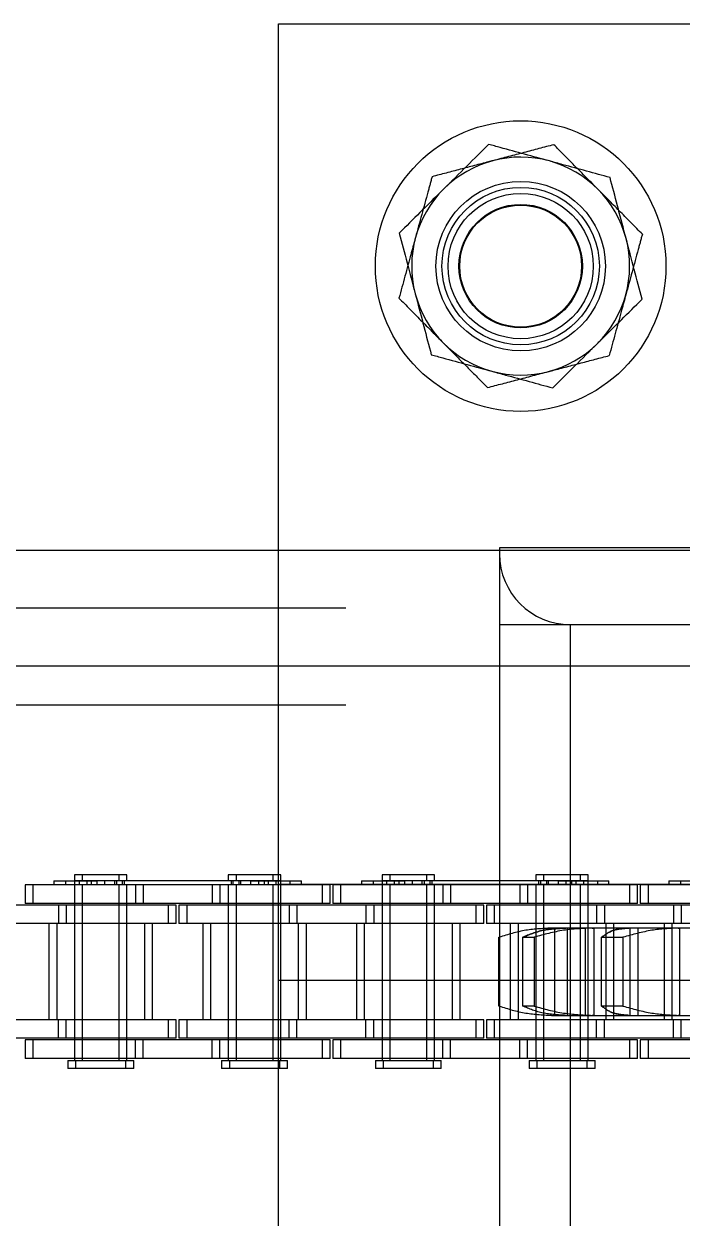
# Model space of a CAD drawing. Header units: metres. Extents: x 0 to 21025, y 0 to 14850.
# Drawn here: x 5680.5 to 5734.9, y 9281 to 9379.6 of the extents above; entities that cross this region are included whole.
import ezdxf

# ---------------------------------------------------------------- set-up
doc = ezdxf.new("R2010")
doc.units = ezdxf.units.M
doc.header["$LTSCALE"] = 25
doc.linetypes.add('HIDDEN2', pattern=[4.7625, 3.175, -1.5875])
doc.layers.add('SL4', color=4, linetype='Continuous')
doc.layers.add('ST1', color=7, linetype='HIDDEN2')

msp = doc.modelspace()

# ---------------------------------------------------------------- linework, layer by layer
at = {"layer": 'SL4'}
for p, q in [((5701.527, 9336.149), (5701.527, 9379.634)), ((5701.527, 9379.634), (5801.527, 9379.634)), ((6490.517, 9336.149), (5540.514, 9336.149)), ((5753.674, 9336.384), (5719.777, 9336.384)), ((5719.777, 9336.384), (5719.777, 9336.149)), ((5540.514, 9326.624), (6330.277, 9326.624))]:
    msp.add_line(p, q, dxfattribs=at)
for start, end in [(74.73852, 134.73852), (14.73852, 74.73852), (134.73852, 194.73852), (314.73852, 14.73852), (194.73852, 254.73852), (254.73852, 314.73852)]:
    msp.add_arc((5721.527, 9359.634), 9, start, end, dxfattribs=at)
for points, knots in [([(5718.883, 9369.684), (5718.283, 9369.09), (5717.073, 9367.891), (5715.823, 9366.652), (5715.192, 9366.027)], [0, 0, 0, 0, 0.495458, 1, 1, 1, 1]), ([(5723.896, 9368.316), (5722.532, 9368.688), (5720.835, 9369.151), (5719.203, 9369.597), (5718.883, 9369.684)], [0, 0, 0, 0, 0.803647, 1, 1, 1, 1]), ([(5728.909, 9366.948), (5727.619, 9367.3), (5725.965, 9367.751), (5724.269, 9368.214), (5723.896, 9368.316)], [0, 0, 0, 0, 0.779636, 1, 1, 1, 1]), ([(5730.231, 9361.923), (5730.199, 9362.042), (5729.962, 9362.944), (5729.514, 9364.645), (5729.112, 9366.176), (5728.909, 9366.948)], [0, 0, 0, 0, 0.07009, 0.530784, 1, 1, 1, 1]), ([(5715.192, 9366.027), (5715.104, 9365.94), (5714.442, 9365.283), (5713.193, 9364.045), (5712.068, 9362.931), (5711.501, 9362.369)], [0, 0, 0, 0, 0.07009, 0.530784, 1, 1, 1, 1]), ([(5711.501, 9362.369), (5711.716, 9361.553), (5712.149, 9359.906), (5712.597, 9358.203), (5712.823, 9357.344)], [0, 0, 0, 0, 0.495458, 1, 1, 1, 1]), ([(5731.552, 9356.898), (5731.338, 9357.714), (5730.904, 9359.361), (5730.457, 9361.064), (5730.231, 9361.923)], [0, 0, 0, 0, 0.495458, 1, 1, 1, 1]), ([(5712.823, 9357.344), (5712.854, 9357.225), (5713.091, 9356.323), (5713.539, 9354.622), (5713.942, 9353.091), (5714.145, 9352.319)], [0, 0, 0, 0, 0.07009, 0.530784, 1, 1, 1, 1]), ([(5727.862, 9353.241), (5727.949, 9353.327), (5728.612, 9353.984), (5729.861, 9355.222), (5730.985, 9356.336), (5731.552, 9356.898)], [0, 0, 0, 0, 0.07009, 0.530784, 1, 1, 1, 1]), ([(5724.171, 9349.583), (5724.77, 9350.177), (5725.98, 9351.376), (5727.23, 9352.615), (5727.862, 9353.241)], [0, 0, 0, 0, 0.495458, 1, 1, 1, 1]), ([(5714.145, 9352.319), (5714.465, 9352.231), (5716.097, 9351.786), (5717.794, 9351.323), (5719.158, 9350.951)], [0, 0, 0, 0, 0.196353, 1, 1, 1, 1]), ([(5719.158, 9350.951), (5719.531, 9350.849), (5721.227, 9350.386), (5722.881, 9349.935), (5724.171, 9349.583)], [0, 0, 0, 0, 0.2203639, 1, 1, 1, 1])]:
    msp.add_open_spline(points, degree=3, knots=knots, dxfattribs=at)
at = {"layer": 'ST1'}
for p, q in [((5701.527, 9261.149), (5701.527, 9336.149)), ((5719.777, 9336.149), (5719.777, 9261.149)), ((6540.514, 9331.386), (5540.514, 9331.386)), ((5719.777, 9330.034), (5725.627, 9330.034)), ((5725.627, 9330.034), (5725.627, 9052.734)), ((5725.627, 9330.034), (5771.077, 9330.034)), ((5540.514, 9326.624), (6330.277, 9326.624)), ((6540.514, 9323.386), (5540.514, 9323.386)), ((5688.373, 9309.384), (5684.683, 9309.384)), ((5684.683, 9309.384), (5684.683, 9308.91)), ((5685.322, 9309.384), (5685.322, 9308.91)), ((5689.012, 9309.384), (5688.373, 9309.384)), ((5688.373, 9308.91), (5688.373, 9309.384)), ((5689.012, 9308.91), (5689.012, 9309.384)), ((5701.073, 9309.384), (5697.383, 9309.384)), ((5697.383, 9309.384), (5697.383, 9308.91)), ((5698.022, 9309.384), (5698.022, 9308.91)), ((5701.712, 9309.384), (5701.073, 9309.384)), ((5701.073, 9308.91), (5701.073, 9309.384)), ((5701.712, 9308.91), (5701.712, 9309.384)), ((5713.773, 9309.384), (5710.083, 9309.384)), ((5710.083, 9309.384), (5710.083, 9308.91)), ((5710.722, 9309.384), (5710.722, 9308.91)), ((5714.412, 9309.384), (5713.773, 9309.384)), ((5713.773, 9308.91), (5713.773, 9309.384)), ((5714.412, 9308.91), (5714.412, 9309.384)), ((5726.473, 9309.384), (5722.783, 9309.384)), ((5722.783, 9309.384), (5722.783, 9308.91)), ((5723.422, 9309.384), (5723.422, 9308.91)), ((5727.112, 9309.384), (5726.473, 9309.384)), ((5726.473, 9308.91), (5726.473, 9309.384)), ((5727.112, 9308.91), (5727.112, 9309.384)), ((5689.703, 9308.541), (5680.608, 9308.541)), ((5680.608, 9308.541), (5680.608, 9307.021)), ((5681.247, 9308.541), (5681.247, 9307.021)), ((5682.976, 9308.873), (5686.528, 9308.873)), ((5682.976, 9308.873), (5682.976, 9308.541)), ((5683.937, 9308.873), (5683.937, 9308.541)), ((5684.683, 9308.91), (5688.373, 9308.91)), ((5684.683, 9308.873), (5684.683, 9307.021)), ((5684.683, 9308.541), (5684.683, 9294.042)), ((5685.052, 9308.91), (5685.052, 9308.541)), ((5685.322, 9308.541), (5685.322, 9307.021)), ((5685.322, 9308.541), (5685.322, 9294.042)), ((5685.691, 9308.91), (5685.691, 9308.541)), ((5686.06, 9308.873), (5686.06, 9308.541)), ((5686.528, 9308.873), (5686.528, 9308.541)), ((5699.228, 9308.873), (5686.528, 9308.873)), ((5687.167, 9308.873), (5687.167, 9308.541)), ((5688.004, 9308.541), (5688.004, 9308.91)), ((5688.147, 9308.873), (5688.147, 9308.541)), ((5688.373, 9308.91), (5689.012, 9308.91)), ((5688.373, 9307.021), (5688.373, 9308.541)), ((5688.373, 9294.042), (5688.373, 9308.541)), ((5688.643, 9308.541), (5688.643, 9308.91)), ((5688.786, 9308.873), (5688.786, 9308.541)), ((5689.012, 9307.021), (5689.012, 9308.541)), ((5689.012, 9294.042), (5689.012, 9308.541)), ((5689.703, 9308.541), (5689.703, 9307.021)), ((5696.053, 9308.541), (5689.703, 9308.541)), ((5690.342, 9308.541), (5690.342, 9307.021)), ((5696.053, 9308.541), (5696.053, 9307.021)), ((5705.148, 9308.541), (5696.053, 9308.541)), ((5696.692, 9308.541), (5696.692, 9307.021)), ((5697.383, 9308.91), (5701.073, 9308.91)), ((5697.383, 9308.541), (5697.383, 9307.021)), ((5697.383, 9308.541), (5697.383, 9294.042)), ((5697.609, 9308.873), (5697.609, 9308.541)), ((5697.752, 9308.91), (5697.752, 9308.541)), ((5698.022, 9308.541), (5698.022, 9307.021)), ((5698.022, 9308.541), (5698.022, 9294.042)), ((5698.248, 9308.873), (5698.248, 9308.541)), ((5698.391, 9308.91), (5698.391, 9308.541)), ((5699.228, 9308.873), (5699.228, 9308.541)), ((5699.228, 9308.873), (5702.459, 9308.873)), ((5699.867, 9308.873), (5699.867, 9308.541)), ((5700.335, 9308.873), (5700.335, 9308.541)), ((5700.704, 9308.541), (5700.704, 9308.91)), ((5701.073, 9308.91), (5701.712, 9308.91)), ((5701.073, 9307.021), (5701.073, 9308.541)), ((5701.073, 9294.042), (5701.073, 9308.541)), ((5701.343, 9308.541), (5701.343, 9308.91)), ((5701.527, 9308.604), (6002.556, 9308.604)), ((5701.712, 9307.021), (5701.712, 9308.873)), ((5701.712, 9294.042), (5701.712, 9308.541)), ((5702.459, 9308.873), (5703.419, 9308.873)), ((5702.459, 9308.873), (5702.459, 9308.541)), ((5703.419, 9308.541), (5703.419, 9308.873)), ((5705.787, 9308.541), (5705.148, 9308.541)), ((5705.148, 9307.021), (5705.148, 9308.541)), ((5705.787, 9307.021), (5705.787, 9308.541)), ((5715.103, 9308.541), (5706.008, 9308.541)), ((5706.008, 9308.541), (5706.008, 9307.021)), ((5706.647, 9308.541), (5706.647, 9307.021)), ((5708.376, 9308.873), (5711.928, 9308.873)), ((5708.376, 9308.873), (5708.376, 9308.541)), ((5709.337, 9308.873), (5709.337, 9308.541)), ((5710.083, 9308.91), (5713.773, 9308.91)), ((5710.083, 9308.873), (5710.083, 9307.021)), ((5710.083, 9308.541), (5710.083, 9294.042)), ((5710.452, 9308.91), (5710.452, 9308.541)), ((5710.722, 9308.541), (5710.722, 9307.021)), ((5710.722, 9308.541), (5710.722, 9294.042)), ((5711.091, 9308.91), (5711.091, 9308.541)), ((5711.46, 9308.873), (5711.46, 9308.541)), ((5711.928, 9308.873), (5711.928, 9308.541)), ((5724.628, 9308.873), (5711.928, 9308.873)), ((5712.567, 9308.873), (5712.567, 9308.541)), ((5713.404, 9308.541), (5713.404, 9308.91)), ((5713.547, 9308.873), (5713.547, 9308.541)), ((5713.773, 9308.91), (5714.412, 9308.91)), ((5713.773, 9307.021), (5713.773, 9308.541)), ((5713.773, 9294.042), (5713.773, 9308.541)), ((5714.043, 9308.541), (5714.043, 9308.91)), ((5714.186, 9308.873), (5714.186, 9308.541)), ((5714.412, 9307.021), (5714.412, 9308.541)), ((5714.412, 9294.042), (5714.412, 9308.541)), ((5715.103, 9308.541), (5715.103, 9307.021)), ((5721.453, 9308.541), (5715.103, 9308.541)), ((5715.742, 9308.541), (5715.742, 9307.021)), ((5721.453, 9308.541), (5721.453, 9307.021)), ((5730.548, 9308.541), (5721.453, 9308.541)), ((5722.092, 9308.541), (5722.092, 9307.021)), ((5722.783, 9308.91), (5726.473, 9308.91)), ((5722.783, 9308.541), (5722.783, 9307.021)), ((5722.783, 9308.541), (5722.783, 9294.042)), ((5723.009, 9308.873), (5723.009, 9308.541)), ((5723.152, 9308.91), (5723.152, 9308.541)), ((5723.422, 9308.541), (5723.422, 9307.021)), ((5723.422, 9308.541), (5723.422, 9294.042)), ((5723.648, 9308.873), (5723.648, 9308.541)), ((5723.791, 9308.91), (5723.791, 9308.541)), ((5724.628, 9308.873), (5724.628, 9308.541)), ((5724.628, 9308.873), (5727.859, 9308.873)), ((5725.267, 9308.873), (5725.267, 9308.541)), ((5725.735, 9308.873), (5725.735, 9308.541)), ((5726.104, 9308.541), (5726.104, 9308.91)), ((5726.473, 9308.91), (5727.112, 9308.91)), ((5726.473, 9307.021), (5726.473, 9308.541)), ((5726.473, 9294.042), (5726.473, 9308.541)), ((5726.743, 9308.541), (5726.743, 9308.91)), ((5727.112, 9307.021), (5727.112, 9308.873)), ((5727.112, 9294.042), (5727.112, 9308.541)), ((5727.859, 9308.873), (5728.819, 9308.873)), ((5727.859, 9308.873), (5727.859, 9308.541)), ((5728.819, 9308.541), (5728.819, 9308.873)), ((5731.187, 9308.541), (5730.548, 9308.541)), ((5730.548, 9307.021), (5730.548, 9308.541)), ((5731.187, 9307.021), (5731.187, 9308.541)), ((5740.503, 9308.541), (5731.408, 9308.541)), ((5731.408, 9308.541), (5731.408, 9307.021)), ((5732.047, 9308.541), (5732.047, 9307.021)), ((5733.776, 9308.873), (5737.328, 9308.873)), ((5733.776, 9308.873), (5733.776, 9308.541)), ((5734.737, 9308.873), (5734.737, 9308.541)), ((5683.353, 9306.869), (5677.003, 9306.869)), ((5689.703, 9307.021), (5680.608, 9307.021)), ((5683.353, 9306.869), (5683.353, 9305.349)), ((5692.448, 9306.869), (5683.353, 9306.869)), ((5683.992, 9306.869), (5683.992, 9305.349)), ((5684.683, 9306.869), (5684.683, 9305.349)), ((5685.322, 9306.869), (5685.322, 9305.349)), ((5688.373, 9305.349), (5688.373, 9306.869)), ((5689.012, 9305.349), (5689.012, 9306.869)), ((5696.053, 9307.021), (5689.703, 9307.021)), ((5693.087, 9306.869), (5692.448, 9306.869)), ((5692.448, 9305.349), (5692.448, 9306.869)), ((5693.087, 9305.349), (5693.087, 9306.869)), ((5702.403, 9306.869), (5693.308, 9306.869)), ((5693.308, 9306.869), (5693.308, 9305.349)), ((5693.947, 9306.869), (5693.947, 9305.349)), ((5705.148, 9307.021), (5696.053, 9307.021)), ((5697.383, 9306.869), (5697.383, 9305.349)), ((5698.022, 9306.869), (5698.022, 9305.349)), ((5701.073, 9305.349), (5701.073, 9306.869)), ((5701.712, 9305.349), (5701.712, 9306.869)), ((5702.403, 9306.869), (5702.403, 9305.349)), ((5708.753, 9306.869), (5702.403, 9306.869)), ((5703.042, 9306.869), (5703.042, 9305.349)), ((5705.787, 9307.021), (5705.148, 9307.021)), ((5715.103, 9307.021), (5706.008, 9307.021)), ((5708.753, 9306.869), (5708.753, 9305.349)), ((5717.848, 9306.869), (5708.753, 9306.869)), ((5709.392, 9306.869), (5709.392, 9305.349)), ((5710.083, 9306.869), (5710.083, 9305.349)), ((5710.722, 9306.869), (5710.722, 9305.349)), ((5713.773, 9305.349), (5713.773, 9306.869)), ((5714.412, 9305.349), (5714.412, 9306.869)), ((5721.453, 9307.021), (5715.103, 9307.021)), ((5718.487, 9306.869), (5717.848, 9306.869)), ((5717.848, 9305.349), (5717.848, 9306.869)), ((5718.487, 9305.349), (5718.487, 9306.869)), ((5727.803, 9306.869), (5718.708, 9306.869)), ((5718.708, 9306.869), (5718.708, 9305.349)), ((5719.347, 9306.869), (5719.347, 9305.349)), ((5730.548, 9307.021), (5721.453, 9307.021)), ((5722.783, 9306.869), (5722.783, 9305.349)), ((5723.422, 9306.869), (5723.422, 9305.349)), ((5726.473, 9305.349), (5726.473, 9306.869)), ((5727.112, 9305.349), (5727.112, 9306.869)), ((5727.803, 9306.869), (5727.803, 9305.349)), ((5734.153, 9306.869), (5727.803, 9306.869)), ((5728.442, 9306.869), (5728.442, 9305.349)), ((5731.187, 9307.021), (5730.548, 9307.021)), ((5740.503, 9307.021), (5731.408, 9307.021)), ((5734.153, 9306.869), (5734.153, 9305.349)), ((5743.248, 9306.869), (5734.153, 9306.869)), ((5734.792, 9306.869), (5734.792, 9305.349)), ((5683.353, 9305.349), (5677.003, 9305.349)), ((5682.568, 9305.349), (5682.568, 9297.419)), ((5683.207, 9305.349), (5683.207, 9297.419)), ((5692.448, 9305.349), (5683.353, 9305.349)), ((5684.683, 9305.349), (5684.683, 9297.419)), ((5685.322, 9305.349), (5685.322, 9297.419)), ((5688.373, 9297.419), (5688.373, 9305.349)), ((5689.012, 9297.419), (5689.012, 9305.349)), ((5690.488, 9297.419), (5690.488, 9305.349)), ((5691.127, 9297.419), (5691.127, 9305.349)), ((5693.087, 9305.349), (5692.448, 9305.349)), ((5702.403, 9305.349), (5693.308, 9305.349)), ((5695.268, 9305.349), (5695.268, 9297.419)), ((5695.907, 9305.349), (5695.907, 9297.419)), ((5697.383, 9305.349), (5697.383, 9297.419)), ((5698.022, 9305.349), (5698.022, 9297.419)), ((5701.073, 9297.419), (5701.073, 9305.349)), ((5701.712, 9297.419), (5701.712, 9305.349)), ((5708.753, 9305.349), (5702.403, 9305.349)), ((5703.188, 9297.419), (5703.188, 9305.349)), ((5703.827, 9297.419), (5703.827, 9305.349)), ((5707.968, 9305.349), (5707.968, 9297.419)), ((5708.607, 9305.349), (5708.607, 9297.419)), ((5717.848, 9305.349), (5708.753, 9305.349)), ((5710.083, 9305.349), (5710.083, 9297.419)), ((5710.722, 9305.349), (5710.722, 9297.419)), ((5713.773, 9297.419), (5713.773, 9305.349)), ((5714.412, 9297.419), (5714.412, 9305.349)), ((5715.888, 9297.419), (5715.888, 9305.349)), ((5716.527, 9297.419), (5716.527, 9305.349)), ((5718.487, 9305.349), (5717.848, 9305.349)), ((5727.803, 9305.349), (5718.708, 9305.349)), ((5720.668, 9305.349), (5720.668, 9297.419)), ((5721.307, 9305.349), (5721.307, 9297.419)), ((5722.783, 9305.349), (5722.783, 9297.419)), ((5723.422, 9305.349), (5723.422, 9297.419)), ((5723.587, 9304.98), (5724.067, 9304.989)), ((5724.208, 9304.989), (5724.067, 9304.989)), ((5724.334, 9304.989), (5724.208, 9304.989)), ((5724.208, 9304.989), (5724.334, 9304.989)), ((5724.334, 9304.989), (5724.334, 9297.779)), ((5725.264, 9304.989), (5724.334, 9304.989)), ((5727.429, 9304.989), (5725.264, 9304.989)), ((5725.373, 9304.989), (5725.373, 9297.779)), ((5726.473, 9297.419), (5726.473, 9305.349)), ((5726.871, 9297.779), (5726.871, 9304.989)), ((5727.112, 9297.419), (5727.112, 9305.349)), ((5727.557, 9304.989), (5727.429, 9304.989)), ((5727.429, 9304.989), (5727.557, 9304.989)), ((5727.557, 9304.989), (5727.557, 9297.779)), ((5730.471, 9304.989), (5727.557, 9304.989)), ((5734.153, 9305.349), (5727.803, 9305.349)), ((5728.588, 9297.419), (5728.588, 9305.349)), ((5729.227, 9297.419), (5729.227, 9305.349)), ((5734.54, 9304.989), (5730.471, 9304.989)), ((5730.549, 9304.989), (5730.549, 9297.779)), ((5731.218, 9297.779), (5731.218, 9304.989)), ((5733.368, 9305.349), (5733.368, 9297.419)), ((5734.007, 9305.349), (5734.007, 9297.419)), ((5743.248, 9305.349), (5734.153, 9305.349)), ((5734.655, 9304.989), (5734.54, 9304.989)), ((5734.54, 9304.989), (5734.655, 9304.989)), ((5734.655, 9304.989), (5734.655, 9297.779)), ((5739.2, 9304.989), (5734.655, 9304.989)), ((5719.734, 9304.227), (5719.758, 9304.227)), ((5719.734, 9298.541), (5719.734, 9304.227)), ((5719.758, 9304.227), (5719.758, 9298.541)), ((5721.696, 9304.227), (5722.634, 9304.227)), ((5721.696, 9298.541), (5721.696, 9304.227)), ((5722.634, 9304.227), (5722.634, 9298.541)), ((5728.215, 9304.227), (5729.978, 9304.227)), ((5728.215, 9298.541), (5728.215, 9304.227)), ((5729.978, 9304.227), (5729.978, 9298.541)), ((6000.326, 9300.666), (5701.527, 9300.666)), ((5719.758, 9298.541), (5719.734, 9298.541)), ((5722.634, 9298.541), (5721.696, 9298.541)), ((5729.978, 9298.541), (5728.215, 9298.541)), ((5724.067, 9297.779), (5724.208, 9297.779)), ((5724.208, 9297.779), (5724.334, 9297.779)), ((5724.334, 9297.779), (5724.208, 9297.779)), ((5724.334, 9297.779), (5725.264, 9297.779)), ((5725.264, 9297.779), (5727.429, 9297.779)), ((5727.429, 9297.779), (5727.557, 9297.779)), ((5727.557, 9297.779), (5727.429, 9297.779)), ((5727.557, 9297.779), (5730.471, 9297.779)), ((5730.471, 9297.779), (5734.54, 9297.779)), ((5734.54, 9297.779), (5734.655, 9297.779)), ((5734.655, 9297.779), (5734.54, 9297.779)), ((5734.655, 9297.779), (5739.2, 9297.779)), ((5683.353, 9297.419), (5677.003, 9297.419)), ((5683.353, 9295.899), (5683.353, 9297.419)), ((5692.448, 9297.419), (5683.353, 9297.419)), ((5683.992, 9295.899), (5683.992, 9297.419)), ((5684.683, 9297.419), (5684.683, 9295.899)), ((5685.322, 9297.419), (5685.322, 9295.899)), ((5688.373, 9295.899), (5688.373, 9297.419)), ((5689.012, 9295.899), (5689.012, 9297.419)), ((5693.087, 9297.419), (5692.448, 9297.419)), ((5692.448, 9295.899), (5692.448, 9297.419)), ((5693.087, 9295.899), (5693.087, 9297.419)), ((5702.403, 9297.419), (5693.308, 9297.419)), ((5693.308, 9297.419), (5693.308, 9295.899)), ((5693.947, 9297.419), (5693.947, 9295.899)), ((5697.383, 9297.419), (5697.383, 9295.899)), ((5698.022, 9297.419), (5698.022, 9295.899)), ((5701.073, 9295.899), (5701.073, 9297.419)), ((5701.712, 9295.899), (5701.712, 9297.419)), ((5702.403, 9295.899), (5702.403, 9297.419)), ((5708.753, 9297.419), (5702.403, 9297.419)), ((5703.042, 9295.899), (5703.042, 9297.419)), ((5708.753, 9295.899), (5708.753, 9297.419)), ((5717.848, 9297.419), (5708.753, 9297.419)), ((5709.392, 9295.899), (5709.392, 9297.419)), ((5710.083, 9297.419), (5710.083, 9295.899)), ((5710.722, 9297.419), (5710.722, 9295.899)), ((5713.773, 9295.899), (5713.773, 9297.419)), ((5714.412, 9295.899), (5714.412, 9297.419)), ((5718.487, 9297.419), (5717.848, 9297.419)), ((5717.848, 9295.899), (5717.848, 9297.419)), ((5718.487, 9295.899), (5718.487, 9297.419)), ((5727.803, 9297.419), (5718.708, 9297.419)), ((5718.708, 9297.419), (5718.708, 9295.899)), ((5719.347, 9297.419), (5719.347, 9295.899)), ((5722.783, 9297.419), (5722.783, 9295.899)), ((5723.422, 9297.419), (5723.422, 9295.899)), ((5726.473, 9295.899), (5726.473, 9297.419)), ((5727.112, 9295.899), (5727.112, 9297.419)), ((5727.803, 9295.899), (5727.803, 9297.419)), ((5734.153, 9297.419), (5727.803, 9297.419)), ((5728.442, 9295.899), (5728.442, 9297.419)), ((5734.153, 9295.899), (5734.153, 9297.419)), ((5743.248, 9297.419), (5734.153, 9297.419)), ((5734.792, 9295.899), (5734.792, 9297.419)), ((5683.353, 9295.899), (5677.003, 9295.899)), ((5689.703, 9295.747), (5680.608, 9295.747)), ((5680.608, 9295.747), (5680.608, 9294.227)), ((5681.247, 9295.747), (5681.247, 9294.227)), ((5692.448, 9295.899), (5683.353, 9295.899)), ((5684.683, 9295.747), (5684.683, 9294.227)), ((5685.322, 9295.747), (5685.322, 9294.227)), ((5688.373, 9294.227), (5688.373, 9295.747)), ((5689.012, 9294.227), (5689.012, 9295.747)), ((5689.703, 9294.227), (5689.703, 9295.747)), ((5696.053, 9295.747), (5689.703, 9295.747)), ((5690.342, 9294.227), (5690.342, 9295.747)), ((5693.087, 9295.899), (5692.448, 9295.899)), ((5702.403, 9295.899), (5693.308, 9295.899)), ((5696.053, 9294.227), (5696.053, 9295.747)), ((5705.148, 9295.747), (5696.053, 9295.747)), ((5696.692, 9294.227), (5696.692, 9295.747)), ((5697.383, 9295.747), (5697.383, 9294.227)), ((5698.022, 9295.747), (5698.022, 9294.227)), ((5701.073, 9294.227), (5701.073, 9295.747)), ((5701.712, 9294.227), (5701.712, 9295.747)), ((5708.753, 9295.899), (5702.403, 9295.899)), ((5705.787, 9295.747), (5705.148, 9295.747)), ((5705.148, 9294.227), (5705.148, 9295.747)), ((5705.787, 9294.227), (5705.787, 9295.747)), ((5715.103, 9295.747), (5706.008, 9295.747)), ((5706.008, 9295.747), (5706.008, 9294.227)), ((5706.647, 9295.747), (5706.647, 9294.227)), ((5717.848, 9295.899), (5708.753, 9295.899)), ((5710.083, 9295.747), (5710.083, 9294.227)), ((5710.722, 9295.747), (5710.722, 9294.227)), ((5713.773, 9294.227), (5713.773, 9295.747)), ((5714.412, 9294.227), (5714.412, 9295.747)), ((5715.103, 9294.227), (5715.103, 9295.747)), ((5721.453, 9295.747), (5715.103, 9295.747)), ((5715.742, 9294.227), (5715.742, 9295.747)), ((5718.487, 9295.899), (5717.848, 9295.899)), ((5727.803, 9295.899), (5718.708, 9295.899)), ((5721.453, 9294.227), (5721.453, 9295.747)), ((5730.548, 9295.747), (5721.453, 9295.747)), ((5722.092, 9294.227), (5722.092, 9295.747)), ((5722.783, 9295.747), (5722.783, 9294.227)), ((5723.422, 9295.747), (5723.422, 9294.227)), ((5726.473, 9294.227), (5726.473, 9295.747)), ((5727.112, 9294.227), (5727.112, 9295.747)), ((5734.153, 9295.899), (5727.803, 9295.899)), ((5731.187, 9295.747), (5730.548, 9295.747)), ((5730.548, 9294.227), (5730.548, 9295.747)), ((5731.187, 9294.227), (5731.187, 9295.747)), ((5740.503, 9295.747), (5731.408, 9295.747)), ((5731.408, 9295.747), (5731.408, 9294.227)), ((5732.047, 9295.747), (5732.047, 9294.227)), ((5743.248, 9295.899), (5734.153, 9295.899)), ((5689.703, 9294.227), (5680.608, 9294.227)), ((5684.13, 9294.042), (5688.927, 9294.042)), ((5684.13, 9294.042), (5684.13, 9293.384)), ((5684.769, 9294.042), (5684.769, 9293.384)), ((5688.927, 9294.042), (5689.566, 9294.042)), ((5688.927, 9293.384), (5688.927, 9294.042)), ((5689.566, 9293.384), (5689.566, 9294.042)), ((5696.053, 9294.227), (5689.703, 9294.227)), ((5705.148, 9294.227), (5696.053, 9294.227)), ((5696.83, 9294.042), (5701.627, 9294.042)), ((5696.83, 9294.042), (5696.83, 9293.384)), ((5697.469, 9294.042), (5697.469, 9293.384)), ((5701.627, 9294.042), (5702.266, 9294.042)), ((5701.627, 9293.384), (5701.627, 9294.042)), ((5702.266, 9293.384), (5702.266, 9294.042)), ((5705.787, 9294.227), (5705.148, 9294.227)), ((5715.103, 9294.227), (5706.008, 9294.227)), ((5709.53, 9294.042), (5714.327, 9294.042)), ((5709.53, 9294.042), (5709.53, 9293.384)), ((5710.169, 9294.042), (5710.169, 9293.384)), ((5714.327, 9294.042), (5714.966, 9294.042)), ((5714.327, 9293.384), (5714.327, 9294.042)), ((5714.966, 9293.384), (5714.966, 9294.042)), ((5721.453, 9294.227), (5715.103, 9294.227)), ((5730.548, 9294.227), (5721.453, 9294.227)), ((5722.23, 9294.042), (5727.027, 9294.042)), ((5722.23, 9294.042), (5722.23, 9293.384)), ((5722.869, 9294.042), (5722.869, 9293.384)), ((5727.027, 9294.042), (5727.666, 9294.042)), ((5727.027, 9293.384), (5727.027, 9294.042)), ((5727.666, 9293.384), (5727.666, 9294.042)), ((5731.187, 9294.227), (5730.548, 9294.227)), ((5740.503, 9294.227), (5731.408, 9294.227)), ((5688.927, 9293.384), (5684.13, 9293.384)), ((5689.566, 9293.384), (5688.927, 9293.384)), ((5701.627, 9293.384), (5696.83, 9293.384)), ((5702.266, 9293.384), (5701.627, 9293.384)), ((5714.327, 9293.384), (5709.53, 9293.384)), ((5714.966, 9293.384), (5714.327, 9293.384)), ((5727.027, 9293.384), (5722.23, 9293.384)), ((5727.666, 9293.384), (5727.027, 9293.384))]:
    msp.add_line(p, q, dxfattribs=at)
for radius in [12, 7, 6.5, 6, 5.1, 5.036]:
    msp.add_circle((5721.527, 9359.634), radius, dxfattribs=at)
msp.add_arc((5725.627, 9335.884), 5.85, 180, 270, dxfattribs=at)
for points, knots in [([(5724.262, 9369.659), (5723.446, 9369.445), (5721.799, 9369.011), (5720.096, 9368.563), (5719.237, 9368.337)], [0, 0, 0, 0, 0.495458, 1, 1, 1, 1]), ([(5727.92, 9365.968), (5727.833, 9366.056), (5727.176, 9366.718), (5725.939, 9367.968), (5724.824, 9369.092), (5724.262, 9369.659)], [0, 0, 0, 0, 0.07009, 0.530784, 1, 1, 1, 1]), ([(5719.237, 9368.337), (5719.118, 9368.306), (5718.216, 9368.069), (5716.515, 9367.621), (5714.984, 9367.219), (5714.212, 9367.016)], [0, 0, 0, 0, 0.07009, 0.530784, 1, 1, 1, 1]), ([(5714.212, 9367.016), (5714.097, 9366.595), (5713.651, 9364.961), (5713.188, 9363.263), (5712.844, 9362.003)], [0, 0, 0, 0, 0.257551, 1, 1, 1, 1]), ([(5731.577, 9362.277), (5730.983, 9362.877), (5729.784, 9364.087), (5728.545, 9365.337), (5727.92, 9365.968)], [0, 0, 0, 0, 0.495458, 1, 1, 1, 1]), ([(5712.844, 9362.003), (5712.72, 9361.547), (5712.257, 9359.85), (5711.806, 9358.198), (5711.476, 9356.99)], [0, 0, 0, 0, 0.268634, 1, 1, 1, 1]), ([(5731.577, 9362.277), (5731.462, 9361.857), (5731.016, 9360.223), (5730.553, 9358.525), (5730.209, 9357.265)], [0, 0, 0, 0, 0.2575513, 1, 1, 1, 1]), ([(5711.476, 9356.99), (5712.07, 9356.39), (5713.269, 9355.18), (5714.508, 9353.93), (5715.134, 9353.299)], [0, 0, 0, 0, 0.495458, 1, 1, 1, 1]), ([(5730.209, 9357.265), (5730.085, 9356.809), (5729.622, 9355.112), (5729.171, 9353.46), (5728.842, 9352.252)], [0, 0, 0, 0, 0.268634, 1, 1, 1, 1]), ([(5715.134, 9353.299), (5715.22, 9353.211), (5715.877, 9352.549), (5717.115, 9351.3), (5718.229, 9350.175), (5718.791, 9349.608)], [0, 0, 0, 0, 0.07009, 0.530784, 1, 1, 1, 1]), ([(5723.816, 9350.93), (5723.935, 9350.961), (5724.837, 9351.198), (5726.538, 9351.646), (5728.069, 9352.048), (5728.842, 9352.252)], [0, 0, 0, 0, 0.07009, 0.530784, 1, 1, 1, 1]), ([(5718.791, 9349.608), (5719.607, 9349.822), (5721.254, 9350.256), (5722.957, 9350.704), (5723.816, 9350.93)], [0, 0, 0, 0, 0.495458, 1, 1, 1, 1]), ([(5724.208, 9304.989), (5723.442, 9304.953), (5721.861, 9304.88), (5720.473, 9304.449), (5719.758, 9304.227)], [0, 0, 0, 0, 0.484725, 1, 1, 1, 1]), ([(5721.696, 9304.227), (5722.234, 9304.449), (5723.279, 9304.88), (5724.616, 9304.953), (5725.264, 9304.989)], [0, 0, 0, 0, 0.5152637, 1, 1, 1, 1]), ([(5725.264, 9304.989), (5724.616, 9304.953), (5723.279, 9304.88), (5722.234, 9304.449), (5721.696, 9304.227)], [0, 0, 0, 0, 0.484736, 1, 1, 1, 1]), ([(5727.429, 9304.989), (5726.638, 9304.953), (5725.005, 9304.88), (5723.44, 9304.449), (5722.634, 9304.227)], [0, 0, 0, 0, 0.484722, 1, 1, 1, 1]), ([(5728.215, 9304.227), (5728.511, 9304.449), (5729.086, 9304.88), (5730.019, 9304.953), (5730.471, 9304.989)], [0, 0, 0, 0, 0.515263, 1, 1, 1, 1]), ([(5730.471, 9304.989), (5730.019, 9304.953), (5729.086, 9304.88), (5728.511, 9304.449), (5728.215, 9304.227)], [0, 0, 0, 0, 0.4847365, 1, 1, 1, 1]), ([(5734.54, 9304.989), (5733.818, 9304.953), (5732.33, 9304.88), (5730.778, 9304.449), (5729.978, 9304.227)], [0, 0, 0, 0, 0.484736, 1, 1, 1, 1]), ([(5719.758, 9298.541), (5720.473, 9298.318), (5721.861, 9297.887), (5723.442, 9297.814), (5724.208, 9297.779)], [0, 0, 0, 0, 0.515254, 1, 1, 1, 1]), ([(5725.264, 9297.779), (5724.616, 9297.814), (5723.279, 9297.887), (5722.234, 9298.318), (5721.696, 9298.541)], [0, 0, 0, 0, 0.484736, 1, 1, 1, 1]), ([(5722.634, 9298.541), (5723.44, 9298.318), (5725.005, 9297.887), (5726.638, 9297.814), (5727.429, 9297.779)], [0, 0, 0, 0, 0.515256, 1, 1, 1, 1]), ([(5730.471, 9297.779), (5730.019, 9297.814), (5729.086, 9297.887), (5728.511, 9298.318), (5728.215, 9298.541)], [0, 0, 0, 0, 0.484737, 1, 1, 1, 1]), ([(5728.215, 9298.541), (5728.511, 9298.318), (5729.086, 9297.887), (5730.019, 9297.814), (5730.471, 9297.779)], [0, 0, 0, 0, 0.515263, 1, 1, 1, 1]), ([(5729.978, 9298.541), (5730.778, 9298.318), (5732.33, 9297.887), (5733.818, 9297.814), (5734.54, 9297.779)], [0, 0, 0, 0, 0.515264, 1, 1, 1, 1])]:
    msp.add_open_spline(points, degree=3, knots=knots, dxfattribs=at)

doc.saveas('drawing.dxf')
